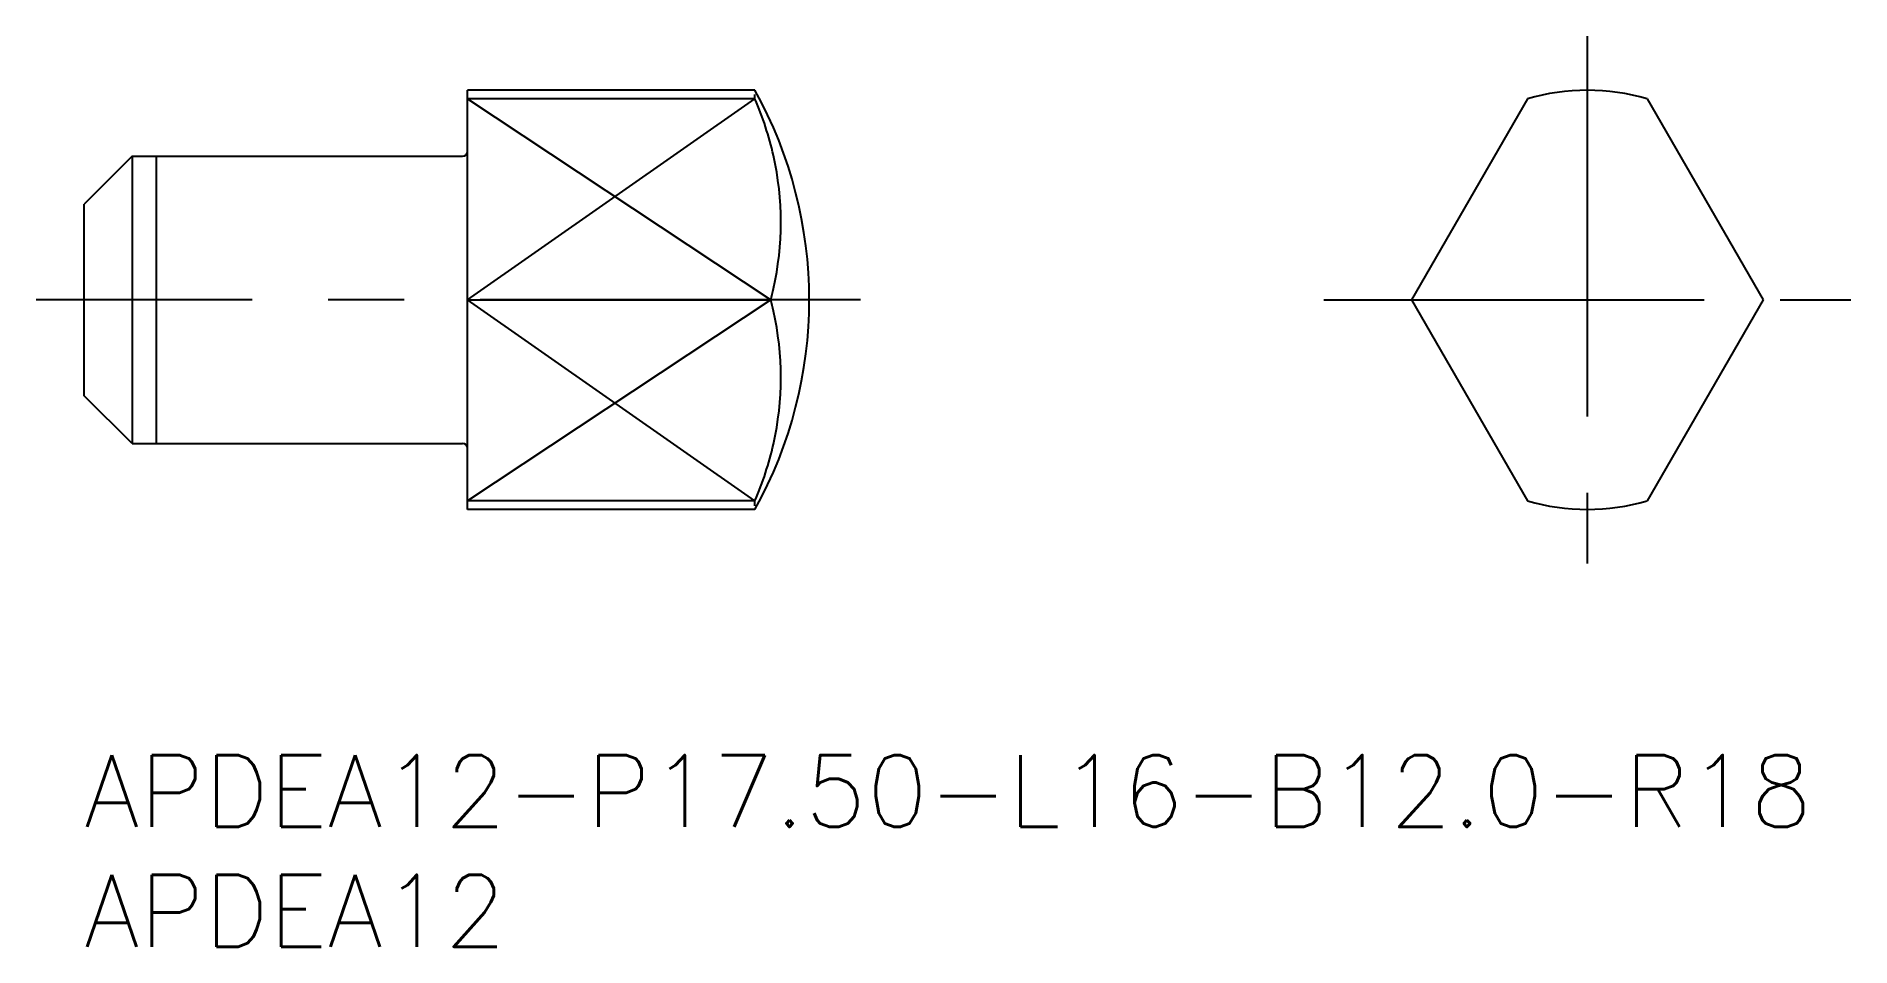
# Model space of a CAD drawing. Extents: x -2 to 73.7, y -8 to 30.
import ezdxf

# ---------------------------------------------------------------- set-up
doc = ezdxf.new("R2010")
doc.units = 0
doc.header["$LTSCALE"] = 0.5
doc.linetypes.add('CENTER', pattern=[50.8, 31.75, -6.35, 6.35, -6.35])
for name, color, linetype in [('MSM_CENTER', 1, 'CENTER'), ('MSM_CONTINUOUS', 7, 'CONTINUOUS'), ('MSM_NARROW', 5, 'CONTINUOUS'), ('MSM_PART_NUMBER', 7, 'CONTINUOUS')]:
    doc.layers.add(name, color=color, linetype=linetype)
doc.styles.get("Standard").update_dxf_attribs({"font": 'txt.shx', "height": 2, "bigfont": 'bigfont.shx'})

# ---------------------------------------------------------------- blocks, each defined once
blk = doc.blocks.new('*U15')
at = {"layer": 'MSM_PART_NUMBER'}
blk.add_text('APDEA12-P17.50-L16-B12.0-R18', height=3, dxfattribs=at).set_placement((0, -3))
blk = doc.blocks.new('*U16')
at = {"layer": 'MSM_PART_NUMBER'}
blk.add_text('APDEA12', height=3, dxfattribs=at).set_placement((0, -8))

msp = doc.modelspace()

# ---------------------------------------------------------------- linework, layer by layer
at = {"layer": 'MSM_CENTER'}
for p, q in [((62.749, 30), (62.749, 8)), ((32.412, 19), (-2, 19)), ((51.749, 19), (73.749, 19))]:
    msp.add_line(p, q, dxfattribs=at)
at = {"layer": 'MSM_CONTINUOUS'}
for p, q in [((16, 10.25), (16, 27.75)), ((28, 27.75), (16, 27.75)), ((28, 27.385), (16, 27.385)), ((60.249, 27.385), (55.407, 19)), ((65.249, 27.385), (70.09, 19)), ((2, 25), (0, 23)), ((2, 25), (2, 13)), ((2, 25), (15.8, 25)), ((0, 15), (0, 23)), ((16, 19), (28.661, 19)), ((55.407, 19), (60.249, 10.615)), ((70.09, 19), (65.249, 10.615)), ((2, 13), (0, 15)), ((2, 13), (15.8, 13)), ((28, 10.615), (16, 10.615)), ((28, 10.25), (16, 10.25))]:
    msp.add_line(p, q, dxfattribs=at)
for centre, radius, start, end in [((12.27, 19), 18, 330.9147, 29.0853), ((16, 22.141), 13.096, 12.70148, 23.60537), ((62.749, 19), 8.75, 73.39845, 106.60155), ((15.8, 25.2), 0.2, 270, 0), ((16.456, 22.244), 12.629, 347.29852, 12.70148), ((16, 22.347), 13.096, 345.19354, 347.29852), ((16, 15.653), 13.096, 12.70148, 14.80646), ((16.456, 15.756), 12.629, 347.29852, 12.70148), ((15.8, 12.8), 0.2, 0, 90), ((16, 15.859), 13.096, 336.39463, 347.29852), ((62.749, 19), 8.75, 253.39845, 286.60155)]:
    msp.add_arc(centre, radius, start, end, dxfattribs=at)
at = {"layer": 'MSM_NARROW'}
for p, q in [((16, 27.385), (28.661, 19)), ((16, 19), (28, 27.385)), ((28, 27.385), (28, 27.568)), ((3, 25), (3, 13)), ((28.661, 19), (16, 10.615)), ((28, 10.615), (16, 19)), ((28, 10.397), (28, 10.615))]:
    msp.add_line(p, q, dxfattribs=at)

# ---------------------------------------------------------------- block references
at = {"layer": 'MSM_CONTINUOUS'}
for name in ['*U15', '*U16']:
    msp.add_blockref(name, (0, 0), dxfattribs=at)

doc.saveas('drawing.dxf')
